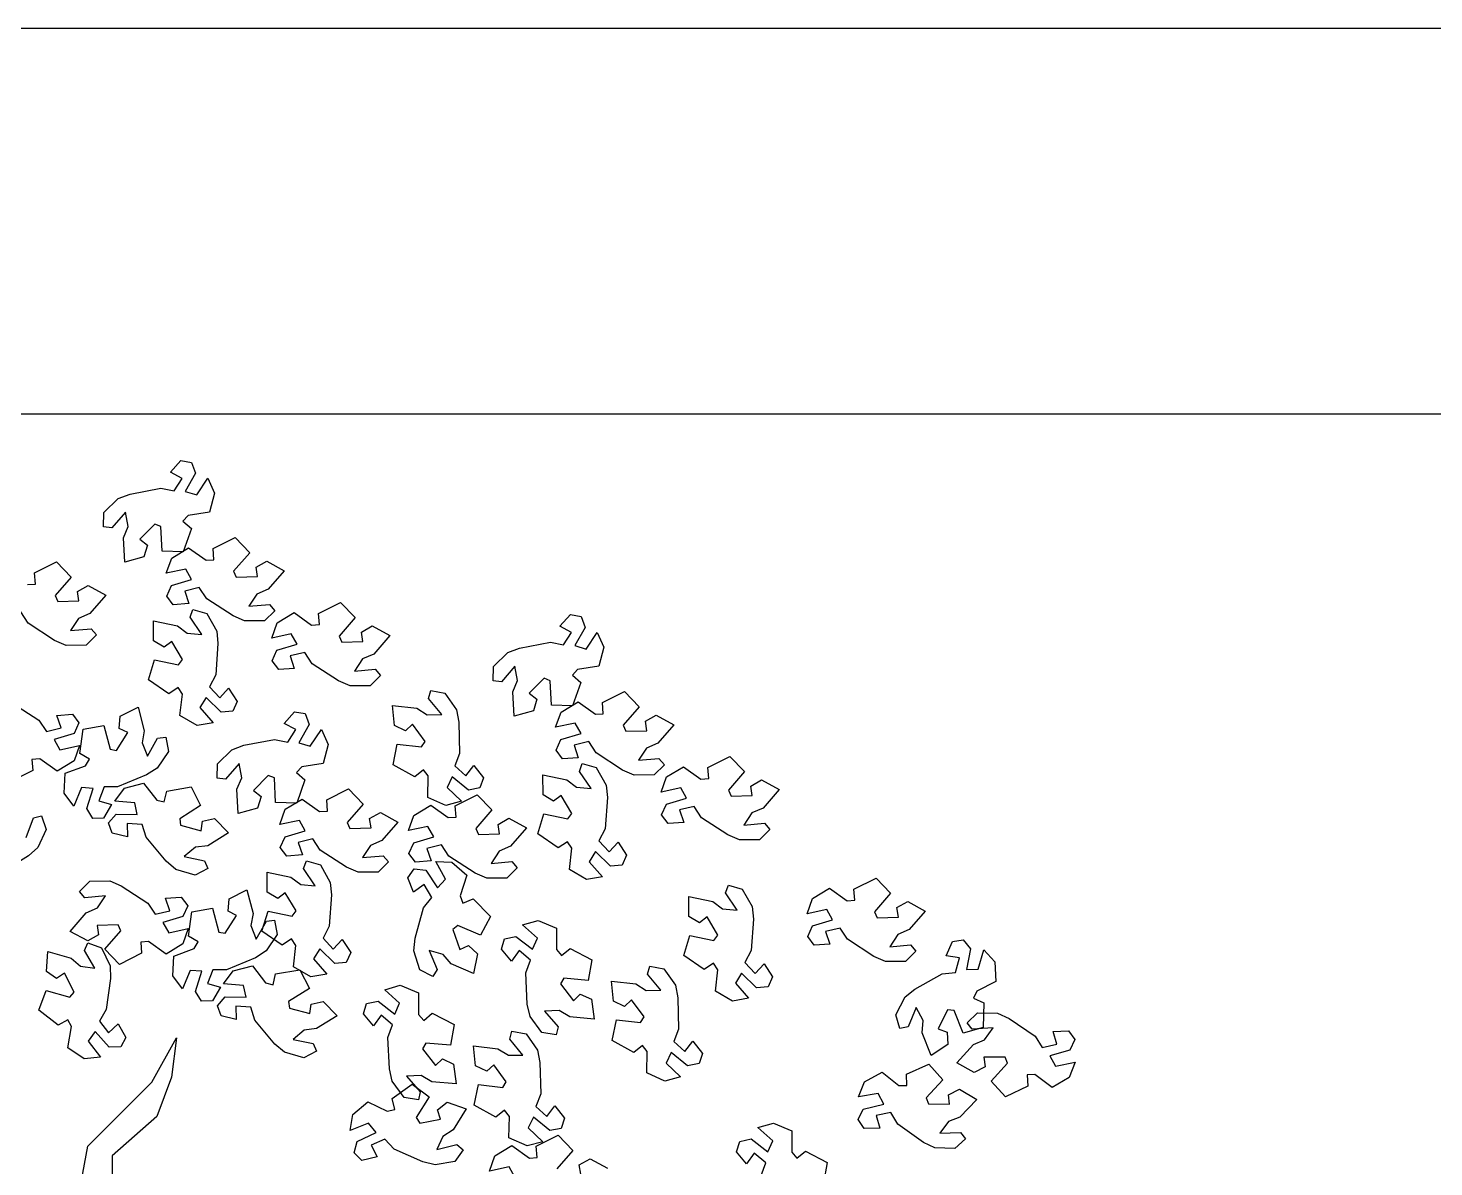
# Model space of a CAD drawing. Header units: centimetres. Extents: x -3096 to 17897, y -3131 to 15798.
# Drawn here: x 3150.7 to 3369.4, y -2048.2 to -1871.1 of the extents above; entities that cross this region are included whole.
import ezdxf

# ---------------------------------------------------------------- set-up
doc = ezdxf.new("R2010")
doc.units = ezdxf.units.CM
doc.layers.add('alberi', color=74, linetype='Continuous')

msp = doc.modelspace()

# ---------------------------------------------------------------- linework, layer by layer
for p, q in [((2170.34, -1871.07), (4170.34, -1871.07)), ((2170.34, -1931.07), (4170.34, -1931.07))]:
    msp.add_line(p, q)
at = {"layer": 'alberi'}
for points in [[(3162.5, -1946.4), (3164.73, -1944.22), (3166.57, -1943.53), (3171.37, -1942.61), (3173.41, -1943.06), (3174.67, -1941.1), (3172.85, -1940.14), (3174.48, -1938.33), (3176.14, -1938.61), (3176.76, -1940.31), (3176.76, -1940.31), (3175.15, -1943.15), (3176.92, -1943.68), (3178.66, -1941.09), (3179.7, -1943.39), (3178.91, -1946.37), (3175.6, -1946.86), (3174.79, -1947.76), (3176.09, -1948.92), (3176.09, -1948.92), (3174.81, -1952.53), (3171.54, -1952.41), (3171.34, -1948.61), (3170.39, -1948.22), (3168.09, -1950.57), (3169.27, -1951.47), (3168.72, -1953.32), (3165.72, -1954.14), (3165.53, -1950.34), (3166.26, -1948.57), (3165.85, -1946.34), (3163.74, -1948.77), (3162.45, -1948.66)], [(3187.49, -1963.26), (3184.38, -1963.28), (3182.58, -1962.5), (3178.48, -1959.83), (3177.32, -1958.09), (3175.06, -1958.63), (3175.7, -1960.58), (3173.27, -1960.75), (3172.27, -1959.4), (3173, -1957.74), (3173, -1957.74), (3176.14, -1956.82), (3175.23, -1955.21), (3172.19, -1955.86), (3173.03, -1953.49), (3175.67, -1951.89), (3178.39, -1953.83), (3179.6, -1953.75), (3179.47, -1952.02), (3179.47, -1952.02), (3182.9, -1950.31), (3185.17, -1952.66), (3182.67, -1955.54), (3183.08, -1956.48), (3186.37, -1956.38), (3186.15, -1954.92), (3187.82, -1953.97), (3190.55, -1955.46), (3188.05, -1958.33), (3186.3, -1959.1), (3185.04, -1960.99), (3188.25, -1960.7), (3189.09, -1961.68)], [(3203.9, -1973.35), (3200.78, -1973.37), (3198.98, -1972.59), (3194.89, -1969.92), (3193.73, -1968.18), (3191.46, -1968.72), (3192.11, -1970.67), (3189.68, -1970.84), (3188.67, -1969.48), (3189.41, -1967.83), (3189.41, -1967.83), (3192.55, -1966.91), (3191.64, -1965.29), (3188.59, -1965.95), (3189.43, -1963.57), (3192.07, -1961.98), (3194.79, -1963.92), (3196, -1963.84), (3195.88, -1962.11), (3195.88, -1962.11), (3199.3, -1960.39), (3201.58, -1962.75), (3199.08, -1965.63), (3199.49, -1966.57), (3202.78, -1966.47), (3202.56, -1965), (3204.23, -1964.06), (3206.96, -1965.55), (3204.46, -1968.42), (3202.71, -1969.18), (3201.45, -1971.07), (3204.66, -1970.79), (3205.5, -1971.76)], [(3178.5, -1962.13), (3180.03, -1964.84), (3180.23, -1966.79), (3179.88, -1971.67), (3178.93, -1973.53), (3180.5, -1975.25), (3181.89, -1973.74), (3183.22, -1975.78), (3182.53, -1977.31), (3180.72, -1977.47), (3180.72, -1977.47), (3178.39, -1975.18), (3177.42, -1976.76), (3179.48, -1979.1), (3176.99, -1979.52), (3174.31, -1977.99), (3174.69, -1974.67), (3174.03, -1973.65), (3172.57, -1974.61), (3172.57, -1974.61), (3169.41, -1972.45), (3170.37, -1969.31), (3174.09, -1970.1), (3174.72, -1969.28), (3173.03, -1966.45), (3171.86, -1967.36), (3170.22, -1966.36), (3170.19, -1963.25), (3173.92, -1964.04), (3175.44, -1965.2), (3177.7, -1965.38), (3175.89, -1962.71), (3176.33, -1961.5)], [(3223.07, -1970.36), (3225.3, -1968.18), (3227.14, -1967.49), (3231.94, -1966.57), (3233.98, -1967.01), (3235.24, -1965.05), (3233.42, -1964.09), (3235.05, -1962.29), (3236.71, -1962.56), (3237.34, -1964.27), (3237.34, -1964.27), (3235.72, -1967.11), (3237.49, -1967.64), (3239.23, -1965.05), (3240.27, -1967.34), (3239.48, -1970.32), (3236.18, -1970.82), (3235.36, -1971.72), (3236.66, -1972.87), (3236.66, -1972.87), (3235.38, -1976.49), (3232.11, -1976.37), (3231.91, -1972.57), (3230.96, -1972.17), (3228.66, -1974.53), (3229.84, -1975.43), (3229.3, -1977.27), (3226.3, -1978.1), (3226.1, -1974.3), (3226.83, -1972.53), (3226.42, -1970.3), (3224.31, -1972.73), (3223.03, -1972.61)], [(3215.53, -1974.52), (3217.32, -1977.08), (3217.7, -1979), (3217.82, -1983.89), (3217.05, -1985.83), (3218.78, -1987.39), (3220.02, -1985.75), (3221.53, -1987.66), (3220.99, -1989.25), (3219.21, -1989.59), (3219.21, -1989.59), (3216.67, -1987.52), (3215.86, -1989.19), (3218.12, -1991.32), (3215.69, -1991.98), (3212.88, -1990.71), (3212.94, -1987.37), (3212.18, -1986.42), (3210.83, -1987.51), (3210.83, -1987.51), (3207.47, -1985.66), (3208.12, -1982.45), (3211.91, -1982.87), (3212.45, -1982), (3210.5, -1979.35), (3209.42, -1980.36), (3207.69, -1979.52), (3207.37, -1976.43), (3211.16, -1976.86), (3212.78, -1977.87), (3215.05, -1977.83), (3212.99, -1975.35), (3213.32, -1974.1)], [(3248.07, -1987.22), (3244.95, -1987.24), (3243.15, -1986.46), (3239.06, -1983.79), (3237.9, -1982.05), (3235.63, -1982.59), (3236.27, -1984.54), (3233.84, -1984.71), (3232.84, -1983.35), (3233.58, -1981.7), (3233.58, -1981.7), (3236.71, -1980.78), (3235.81, -1979.16), (3232.76, -1979.82), (3233.6, -1977.44), (3236.24, -1975.85), (3238.96, -1977.79), (3240.17, -1977.71), (3240.04, -1975.98), (3240.04, -1975.98), (3243.47, -1974.26), (3245.74, -1976.62), (3243.25, -1979.5), (3243.65, -1980.44), (3246.95, -1980.34), (3246.72, -1978.87), (3248.4, -1977.93), (3251.13, -1979.42), (3248.63, -1982.29), (3246.87, -1983.05), (3245.62, -1984.94), (3248.83, -1984.66), (3249.67, -1985.63)], [(3172.54, -1983.59), (3170.8, -1986.18), (3169.14, -1987.22), (3164.63, -1989.1), (3162.54, -1989.08), (3161.71, -1991.26), (3163.68, -1991.83), (3162.45, -1993.93), (3160.77, -1994), (3159.82, -1992.46), (3159.82, -1992.46), (3160.82, -1989.34), (3158.98, -1989.19), (3157.8, -1992.08), (3156.31, -1990.04), (3156.48, -1986.96), (3159.62, -1985.81), (3160.23, -1984.76), (3158.73, -1983.89), (3158.73, -1983.89), (3159.24, -1980.1), (3162.47, -1979.54), (3163.44, -1983.23), (3164.44, -1983.42), (3166.22, -1980.64), (3164.88, -1980), (3165.04, -1978.08), (3167.81, -1976.67), (3168.77, -1980.35), (3168.42, -1982.23), (3169.27, -1984.33), (3170.84, -1981.52), (3172.12, -1981.37)], [(3180.17, -1985.49), (3182.4, -1983.31), (3184.23, -1982.62), (3189.04, -1981.7), (3191.08, -1982.14), (3192.34, -1980.18), (3190.52, -1979.22), (3192.15, -1977.42), (3193.81, -1977.69), (3194.43, -1979.4), (3194.43, -1979.4), (3192.81, -1982.24), (3194.59, -1982.77), (3196.32, -1980.18), (3197.37, -1982.47), (3196.58, -1985.45), (3193.27, -1985.95), (3192.46, -1986.85), (3193.75, -1988.01), (3193.75, -1988.01), (3192.48, -1991.62), (3189.2, -1991.5), (3189, -1987.7), (3188.06, -1987.31), (3185.76, -1989.66), (3186.93, -1990.56), (3186.39, -1992.41), (3183.39, -1993.23), (3183.19, -1989.43), (3183.92, -1987.66), (3183.52, -1985.43), (3181.41, -1987.86), (3180.12, -1987.74)], [(3239.07, -1986.08), (3240.6, -1988.8), (3240.8, -1990.75), (3240.45, -1995.63), (3239.5, -1997.49), (3241.07, -1999.21), (3242.46, -1997.69), (3243.79, -1999.73), (3243.1, -2001.27), (3241.29, -2001.43), (3241.29, -2001.43), (3238.96, -1999.14), (3237.99, -2000.72), (3240.05, -2003.06), (3237.56, -2003.48), (3234.89, -2001.95), (3235.26, -1998.63), (3234.6, -1997.61), (3233.15, -1998.56), (3233.15, -1998.56), (3229.99, -1996.4), (3230.94, -1993.27), (3234.67, -1994.05), (3235.29, -1993.24), (3233.6, -1990.41), (3232.43, -1991.32), (3230.79, -1990.32), (3230.76, -1987.21), (3234.49, -1987.99), (3236.01, -1989.15), (3238.27, -1989.33), (3236.46, -1986.67), (3236.9, -1985.46)], [(3264.47, -1997.31), (3261.35, -1997.33), (3259.55, -1996.55), (3255.46, -1993.88), (3254.3, -1992.14), (3252.03, -1992.67), (3252.68, -1994.63), (3250.25, -1994.79), (3249.24, -1993.44), (3249.98, -1991.78), (3249.98, -1991.78), (3253.12, -1990.86), (3252.21, -1989.25), (3249.16, -1989.9), (3250, -1987.53), (3252.64, -1985.94), (3255.36, -1987.88), (3256.58, -1987.8), (3256.45, -1986.06), (3256.45, -1986.06), (3259.87, -1984.35), (3262.15, -1986.71), (3259.65, -1989.58), (3260.06, -1990.52), (3263.35, -1990.43), (3263.13, -1988.96), (3264.8, -1988.01), (3267.53, -1989.5), (3265.03, -1992.38), (3263.28, -1993.14), (3262.02, -1995.03), (3265.23, -1994.74), (3266.07, -1995.72)], [(3176.67, -2002.82), (3173.68, -2001.93), (3172.19, -2000.66), (3169.05, -1996.92), (3168.44, -1994.92), (3166.12, -1994.77), (3166.17, -1996.83), (3163.8, -1996.28), (3163.23, -1994.7), (3164.41, -1993.32), (3164.41, -1993.32), (3167.68, -1993.36), (3167.28, -1991.55), (3164.18, -1991.29), (3165.67, -1989.26), (3168.66, -1988.5), (3170.7, -1991.15), (3171.88, -1991.42), (3172.26, -1989.73), (3172.26, -1989.73), (3176.04, -1989.09), (3177.53, -1992), (3174.31, -1994.03), (3174.42, -1995.05), (3177.6, -1995.91), (3177.81, -1994.44), (3179.69, -1994.02), (3181.87, -1996.24), (3178.64, -1998.26), (3176.74, -1998.48), (3174.99, -1999.93), (3178.14, -2000.59), (3178.67, -2001.77)], [(3205.16, -2002.35), (3202.04, -2002.37), (3200.24, -2001.59), (3196.15, -1998.92), (3194.99, -1997.18), (3192.72, -1997.72), (3193.37, -1999.67), (3190.94, -1999.84), (3189.93, -1998.49), (3190.67, -1996.83), (3190.67, -1996.83), (3193.81, -1995.91), (3192.9, -1994.29), (3189.85, -1994.95), (3190.69, -1992.57), (3193.33, -1990.98), (3196.05, -1992.92), (3197.27, -1992.84), (3197.14, -1991.11), (3197.14, -1991.11), (3200.56, -1989.39), (3202.84, -1991.75), (3200.34, -1994.63), (3200.75, -1995.57), (3204.04, -1995.47), (3203.82, -1994), (3205.49, -1993.06), (3208.22, -1994.55), (3205.72, -1997.42), (3203.97, -1998.18), (3202.71, -2000.07), (3205.92, -1999.79), (3206.76, -2000.76)], [(3225.18, -2003.26), (3222.06, -2003.29), (3220.26, -2002.51), (3216.16, -1999.85), (3215, -1998.11), (3212.73, -1998.65), (3213.38, -2000.61), (3210.95, -2000.78), (3209.94, -1999.43), (3210.68, -1997.77), (3210.68, -1997.77), (3213.81, -1996.84), (3212.9, -1995.23), (3209.85, -1995.89), (3210.69, -1993.52), (3213.33, -1991.92), (3216.05, -1993.85), (3217.26, -1993.77), (3217.13, -1992.03), (3217.13, -1992.03), (3220.55, -1990.32), (3222.83, -1992.67), (3220.34, -1995.55), (3220.75, -1996.49), (3224.04, -1996.38), (3223.82, -1994.92), (3225.49, -1993.97), (3228.22, -1995.45), (3225.73, -1998.33), (3223.98, -1999.09), (3222.72, -2000.99), (3225.93, -2000.7), (3226.77, -2001.67)], [(3196.16, -2001.21), (3197.7, -2003.93), (3197.89, -2005.88), (3197.55, -2010.76), (3196.59, -2012.62), (3198.17, -2014.34), (3199.56, -2012.82), (3200.89, -2014.86), (3200.19, -2016.4), (3198.39, -2016.56), (3198.39, -2016.56), (3196.06, -2014.27), (3195.09, -2015.85), (3197.14, -2018.19), (3194.66, -2018.61), (3191.98, -2017.08), (3192.35, -2013.76), (3191.69, -2012.74), (3190.24, -2013.69), (3190.24, -2013.69), (3187.08, -2011.53), (3188.03, -2008.4), (3191.76, -2009.18), (3192.38, -2008.37), (3190.7, -2005.54), (3189.52, -2006.45), (3187.88, -2005.45), (3187.86, -2002.34), (3191.58, -2003.12), (3193.1, -2004.28), (3195.37, -2004.46), (3193.56, -2001.8), (3194, -2000.59)], [(3211.64, -2017.54), (3210.68, -2014.57), (3210.89, -2012.62), (3212.21, -2007.91), (3213.52, -2006.28), (3212.32, -2004.28), (3210.65, -2005.48), (3209.77, -2003.21), (3210.75, -2001.85), (3212.56, -2002.05), (3212.56, -2002.05), (3214.38, -2004.77), (3215.64, -2003.42), (3214.1, -2000.71), (3216.62, -2000.8), (3218.93, -2002.84), (3217.9, -2006.02), (3218.34, -2007.15), (3219.95, -2006.51), (3219.95, -2006.51), (3222.62, -2009.26), (3221.05, -2012.14), (3217.56, -2010.62), (3216.79, -2011.29), (3217.86, -2014.4), (3219.2, -2013.75), (3220.6, -2015.06), (3220, -2018.11), (3216.51, -2016.59), (3215.26, -2015.14), (3213.08, -2014.51), (3214.31, -2017.49), (3213.63, -2018.58)], [(3160.28, -2003.75), (3163.4, -2003.72), (3165.2, -2004.49), (3169.31, -2007.15), (3170.47, -2008.89), (3172.74, -2008.34), (3172.09, -2006.39), (3174.51, -2006.22), (3175.52, -2007.56), (3174.79, -2009.23), (3174.79, -2009.23), (3171.66, -2010.16), (3172.57, -2011.77), (3175.62, -2011.1), (3174.78, -2013.48), (3172.15, -2015.08), (3169.42, -2013.15), (3168.21, -2013.24), (3168.34, -2014.97), (3168.34, -2014.97), (3164.92, -2016.69), (3162.64, -2014.34), (3165.13, -2011.46), (3164.72, -2010.52), (3161.43, -2010.63), (3161.65, -2012.09), (3159.99, -2013.05), (3157.25, -2011.56), (3159.74, -2008.68), (3161.49, -2007.92), (3162.74, -2006.02), (3159.53, -2006.32), (3158.69, -2005.34)], [(3189.45, -2012.02), (3187.71, -2014.61), (3186.06, -2015.65), (3181.54, -2017.53), (3179.45, -2017.52), (3178.62, -2019.69), (3180.6, -2020.26), (3179.37, -2022.36), (3177.69, -2022.43), (3176.73, -2020.89), (3176.73, -2020.89), (3177.74, -2017.77), (3175.89, -2017.62), (3174.72, -2020.51), (3173.23, -2018.47), (3173.39, -2015.4), (3176.53, -2014.24), (3177.15, -2013.19), (3175.64, -2012.32), (3175.64, -2012.32), (3176.15, -2008.53), (3179.38, -2007.97), (3180.35, -2011.66), (3181.36, -2011.85), (3183.13, -2009.07), (3181.8, -2008.43), (3181.95, -2006.51), (3184.72, -2005.1), (3185.69, -2008.78), (3185.33, -2010.66), (3186.19, -2012.76), (3187.76, -2009.95), (3189.04, -2009.8)], [(3261.78, -2005), (3263.32, -2007.71), (3263.51, -2009.66), (3263.17, -2014.54), (3262.21, -2016.4), (3263.79, -2018.12), (3265.18, -2016.61), (3266.51, -2018.65), (3265.81, -2020.18), (3264.01, -2020.34), (3264.01, -2020.34), (3261.68, -2018.05), (3260.71, -2019.63), (3262.76, -2021.97), (3260.28, -2022.39), (3257.6, -2020.86), (3257.97, -2017.54), (3257.31, -2016.52), (3255.86, -2017.48), (3255.86, -2017.48), (3252.7, -2015.32), (3253.65, -2012.18), (3257.38, -2012.97), (3258, -2012.15), (3256.32, -2009.32), (3255.14, -2010.23), (3253.5, -2009.23), (3253.48, -2006.12), (3257.2, -2006.91), (3258.72, -2008.07), (3260.99, -2008.25), (3259.18, -2005.58), (3259.62, -2004.37)], [(3287.19, -2016.22), (3284.07, -2016.24), (3282.27, -2015.46), (3278.18, -2012.79), (3277.02, -2011.05), (3274.75, -2011.59), (3275.39, -2013.54), (3272.96, -2013.71), (3271.96, -2012.35), (3272.7, -2010.7), (3272.7, -2010.7), (3275.83, -2009.78), (3274.93, -2008.16), (3271.88, -2008.82), (3272.72, -2006.44), (3275.36, -2004.85), (3278.08, -2006.79), (3279.29, -2006.71), (3279.16, -2004.98), (3279.16, -2004.98), (3282.59, -2003.26), (3284.86, -2005.62), (3282.36, -2008.5), (3282.77, -2009.44), (3286.07, -2009.34), (3285.84, -2007.87), (3287.52, -2006.93), (3290.25, -2008.42), (3287.75, -2011.29), (3285.99, -2012.05), (3284.74, -2013.94), (3287.94, -2013.66), (3288.79, -2014.63)], [(3230.63, -2027.3), (3228.78, -2024.79), (3228.35, -2022.87), (3228.11, -2017.99), (3228.84, -2016.03), (3227.07, -2014.51), (3225.87, -2016.18), (3224.31, -2014.31), (3224.81, -2012.7), (3226.58, -2012.33), (3226.58, -2012.33), (3229.17, -2014.33), (3229.94, -2012.64), (3227.62, -2010.56), (3230.04, -2009.85), (3232.88, -2011.04), (3232.91, -2014.39), (3233.69, -2015.32), (3235.01, -2014.2), (3235.01, -2014.2), (3238.41, -2015.96), (3237.84, -2019.19), (3234.05, -2018.86), (3233.53, -2019.74), (3235.54, -2022.35), (3236.59, -2021.31), (3238.34, -2022.1), (3238.74, -2025.19), (3234.95, -2024.85), (3233.3, -2023.88), (3231.03, -2023.97), (3233.15, -2026.4), (3232.85, -2027.66)], [(3162.12, -2014.12), (3163.47, -2016.93), (3163.53, -2018.89), (3162.86, -2023.73), (3161.78, -2025.52), (3163.23, -2027.34), (3164.72, -2025.93), (3165.91, -2028.05), (3165.12, -2029.54), (3163.3, -2029.58), (3163.3, -2029.58), (3161.13, -2027.13), (3160.06, -2028.64), (3161.95, -2031.12), (3159.44, -2031.37), (3156.88, -2029.66), (3157.47, -2026.37), (3156.88, -2025.31), (3155.37, -2026.17), (3155.37, -2026.17), (3152.36, -2023.8), (3153.52, -2020.74), (3157.19, -2021.77), (3157.86, -2021), (3156.37, -2018.06), (3155.14, -2018.89), (3153.57, -2017.78), (3153.76, -2014.67), (3157.42, -2015.71), (3158.86, -2016.97), (3161.1, -2017.3), (3159.48, -2014.52), (3160, -2013.35)], [(3285.66, -2024.53), (3287.1, -2021.76), (3288.62, -2020.53), (3292.89, -2018.15), (3294.97, -2017.93), (3295.55, -2015.67), (3293.52, -2015.34), (3294.5, -2013.11), (3296.17, -2012.85), (3297.29, -2014.27), (3297.29, -2014.27), (3296.65, -2017.48), (3298.5, -2017.42), (3299.34, -2014.42), (3301.05, -2016.27), (3301.23, -2019.35), (3298.25, -2020.85), (3297.76, -2021.97), (3299.35, -2022.66), (3299.35, -2022.66), (3299.27, -2026.49), (3296.13, -2027.4), (3294.74, -2023.86), (3293.72, -2023.78), (3292.28, -2026.74), (3293.68, -2027.22), (3293.74, -2029.15), (3291.15, -2030.87), (3289.77, -2027.32), (3289.91, -2025.41), (3288.82, -2023.42), (3287.58, -2026.39), (3286.32, -2026.69)], [(3193.59, -2031.25), (3190.6, -2030.36), (3189.1, -2029.1), (3185.96, -2025.35), (3185.36, -2023.35), (3183.03, -2023.2), (3183.08, -2025.26), (3180.71, -2024.71), (3180.14, -2023.13), (3181.33, -2021.76), (3181.33, -2021.76), (3184.6, -2021.79), (3184.2, -2019.98), (3181.09, -2019.72), (3182.59, -2017.69), (3185.58, -2016.93), (3187.61, -2019.58), (3188.8, -2019.86), (3189.18, -2018.16), (3189.18, -2018.16), (3192.95, -2017.52), (3194.45, -2020.43), (3191.22, -2022.46), (3191.34, -2023.48), (3194.52, -2024.34), (3194.73, -2022.87), (3196.6, -2022.45), (3198.78, -2024.67), (3195.56, -2026.69), (3193.66, -2026.92), (3191.91, -2028.36), (3195.06, -2029.02), (3195.58, -2030.2)], [(3249.61, -2017.39), (3251.39, -2019.95), (3251.77, -2021.87), (3251.89, -2026.76), (3251.12, -2028.7), (3252.85, -2030.26), (3254.09, -2028.62), (3255.61, -2030.53), (3255.06, -2032.12), (3253.28, -2032.46), (3253.28, -2032.46), (3250.74, -2030.39), (3249.93, -2032.06), (3252.2, -2034.19), (3249.76, -2034.85), (3246.95, -2033.58), (3247.01, -2030.24), (3246.25, -2029.29), (3244.9, -2030.38), (3244.9, -2030.38), (3241.55, -2028.53), (3242.2, -2025.32), (3245.98, -2025.74), (3246.52, -2024.87), (3244.58, -2022.22), (3243.49, -2023.23), (3241.76, -2022.39), (3241.44, -2019.3), (3245.23, -2019.73), (3246.85, -2020.74), (3249.12, -2020.7), (3247.06, -2018.22), (3247.39, -2016.97)], [(3209.18, -2037.38), (3207.33, -2034.87), (3206.9, -2032.96), (3206.66, -2028.08), (3207.38, -2026.12), (3205.62, -2024.6), (3204.41, -2026.27), (3202.85, -2024.4), (3203.36, -2022.79), (3205.13, -2022.41), (3205.13, -2022.41), (3207.72, -2024.41), (3208.49, -2022.73), (3206.17, -2020.65), (3208.59, -2019.93), (3211.43, -2021.13), (3211.45, -2024.47), (3212.23, -2025.41), (3213.56, -2024.29), (3213.56, -2024.29), (3216.96, -2026.05), (3216.39, -2029.28), (3212.59, -2028.94), (3212.07, -2029.83), (3214.08, -2032.43), (3215.14, -2031.39), (3216.89, -2032.19), (3217.29, -2035.27), (3213.5, -2034.94), (3211.85, -2033.97), (3209.58, -2034.06), (3211.7, -2036.49), (3211.4, -2037.75)], [(3298.38, -2024.24), (3301.5, -2024.27), (3303.28, -2025.09), (3307.32, -2027.84), (3308.45, -2029.6), (3310.73, -2029.1), (3310.12, -2027.14), (3312.55, -2027.02), (3313.53, -2028.38), (3312.76, -2030.03), (3312.76, -2030.03), (3309.61, -2030.89), (3310.49, -2032.52), (3313.55, -2031.92), (3312.66, -2034.28), (3309.99, -2035.83), (3307.31, -2033.83), (3306.1, -2033.89), (3306.19, -2035.63), (3306.19, -2035.63), (3302.74, -2037.28), (3300.51, -2034.88), (3303.06, -2032.05), (3302.66, -2031.1), (3299.37, -2031.14), (3299.57, -2032.61), (3297.88, -2033.52), (3295.17, -2031.98), (3297.73, -2029.16), (3299.49, -2028.43), (3300.79, -2026.56), (3297.57, -2026.79), (3296.75, -2025.79)], [(3228.15, -2027.48), (3229.94, -2030.03), (3230.32, -2031.96), (3230.44, -2036.84), (3229.67, -2038.78), (3231.4, -2040.35), (3232.64, -2038.71), (3234.15, -2040.61), (3233.61, -2042.21), (3231.83, -2042.54), (3231.83, -2042.54), (3229.29, -2040.48), (3228.47, -2042.14), (3230.74, -2044.28), (3228.31, -2044.94), (3225.5, -2043.67), (3225.56, -2040.33), (3224.8, -2039.37), (3223.45, -2040.46), (3223.45, -2040.46), (3220.09, -2038.61), (3220.74, -2035.4), (3224.53, -2035.83), (3225.07, -2034.96), (3223.12, -2032.3), (3222.04, -2033.32), (3220.31, -2032.48), (3219.99, -2029.38), (3223.77, -2029.81), (3225.4, -2030.82), (3227.67, -2030.79), (3225.61, -2028.31), (3225.94, -2027.06)], [(3294.85, -2045.35), (3291.74, -2045.24), (3289.97, -2044.38), (3286, -2041.53), (3284.91, -2039.75), (3282.63, -2040.19), (3283.19, -2042.16), (3280.75, -2042.23), (3279.81, -2040.83), (3280.61, -2039.21), (3280.61, -2039.21), (3283.79, -2038.42), (3282.95, -2036.77), (3279.88, -2037.3), (3280.82, -2034.96), (3283.53, -2033.48), (3286.16, -2035.54), (3287.38, -2035.51), (3287.32, -2033.77), (3287.32, -2033.77), (3290.82, -2032.21), (3292.99, -2034.66), (3290.37, -2037.43), (3290.74, -2038.38), (3294.03, -2038.43), (3293.87, -2036.96), (3295.58, -2036.08), (3298.25, -2037.69), (3295.62, -2040.45), (3293.84, -2041.14), (3292.5, -2042.97), (3295.72, -2042.82), (3296.52, -2043.84)], [(3217.07, -2047.36), (3214, -2047.88), (3212.1, -2047.4), (3207.62, -2045.43), (3206.2, -2043.9), (3204.05, -2044.8), (3205, -2046.62), (3202.63, -2047.18), (3201.42, -2046.01), (3201.88, -2044.26), (3201.88, -2044.26), (3204.82, -2042.84), (3203.67, -2041.39), (3200.77, -2042.53), (3201.21, -2040.05), (3203.56, -2038.05), (3206.55, -2039.53), (3207.74, -2039.25), (3207.33, -2037.56), (3207.33, -2037.56), (3210.43, -2035.32), (3213.06, -2037.27), (3211.06, -2040.52), (3211.62, -2041.38), (3214.85, -2040.75), (3214.39, -2039.34), (3215.89, -2038.13), (3218.82, -2039.16), (3216.82, -2042.4), (3215.22, -2043.44), (3214.28, -2045.5), (3217.4, -2044.7), (3218.39, -2045.53)]]:
    msp.add_lwpolyline(points, close=True, dxfattribs=at)
for points in [[(3150.62, -1957.62), (3151.84, -1957.53), (3151.71, -1955.8), (3151.71, -1955.8), (3155.13, -1954.09), (3157.41, -1956.45), (3154.91, -1959.32), (3155.32, -1960.26), (3158.61, -1960.17), (3158.39, -1958.7), (3160.06, -1957.75), (3162.79, -1959.24), (3160.29, -1962.11), (3158.54, -1962.88), (3157.28, -1964.77), (3160.49, -1964.48), (3161.33, -1965.46), (3159.73, -1967.05), (3156.61, -1967.07), (3154.81, -1966.29), (3150.72, -1963.61), (3149.56, -1961.88)], [(3148.29, -1976.06), (3152.39, -1978.72), (3153.56, -1980.46), (3155.82, -1979.91), (3155.17, -1977.96), (3157.6, -1977.79), (3158.61, -1979.13), (3157.88, -1980.79), (3157.88, -1980.79), (3154.74, -1981.73), (3155.66, -1983.34), (3158.7, -1982.67), (3157.87, -1985.05), (3155.24, -1986.65), (3152.51, -1984.72), (3151.3, -1984.81), (3151.43, -1986.54), (3151.43, -1986.54), (3148.01, -1988.26)], [(3150.42, -1996.95), (3151.52, -1993.92), (3152.76, -1993.57), (3153.52, -1995.69), (3152.22, -1998.53), (3150.75, -1999.82), (3146.6, -2002.4)], [(3264.71, -2049.51), (3265.43, -2047.55), (3263.66, -2046.03), (3262.46, -2047.7), (3260.9, -2045.83), (3261.4, -2044.23), (3263.18, -2043.85), (3263.18, -2043.85), (3265.77, -2045.85), (3266.54, -2044.16), (3264.22, -2042.08), (3266.63, -2041.37), (3269.48, -2042.57), (3269.5, -2045.91), (3270.28, -2046.84), (3271.61, -2045.72), (3271.61, -2045.72), (3275.01, -2047.49), (3274.44, -2050.71)], [(3226.43, -2049.8), (3225.52, -2048.19), (3222.47, -2048.85), (3223.31, -2046.47), (3225.94, -2044.87), (3228.67, -2046.81), (3229.88, -2046.72), (3229.75, -2044.99), (3229.75, -2044.99), (3233.17, -2043.27), (3235.45, -2045.62), (3232.96, -2048.5)], [(3236.66, -2049.34), (3236.44, -2047.87), (3238.11, -2046.92), (3240.84, -2048.41)]]:
    msp.add_lwpolyline(points, dxfattribs=at)
at = {"layer": 'alberi', "color": 42}
msp.add_lwpolyline([(3147.72, -2065.62), (3158.44, -2053.37), (3159.97, -2044.95), (3169.93, -2034.99), (3173.76, -2028.1), (3173, -2034.23), (3170.7, -2040.35), (3163.8, -2046.48), (3163.8, -2049.54), (3163.8, -2056.43), (3159.21, -2061.79), (3155.38, -2067.15), (3151.55, -2074.8)], dxfattribs=at)

doc.saveas('drawing.dxf')
